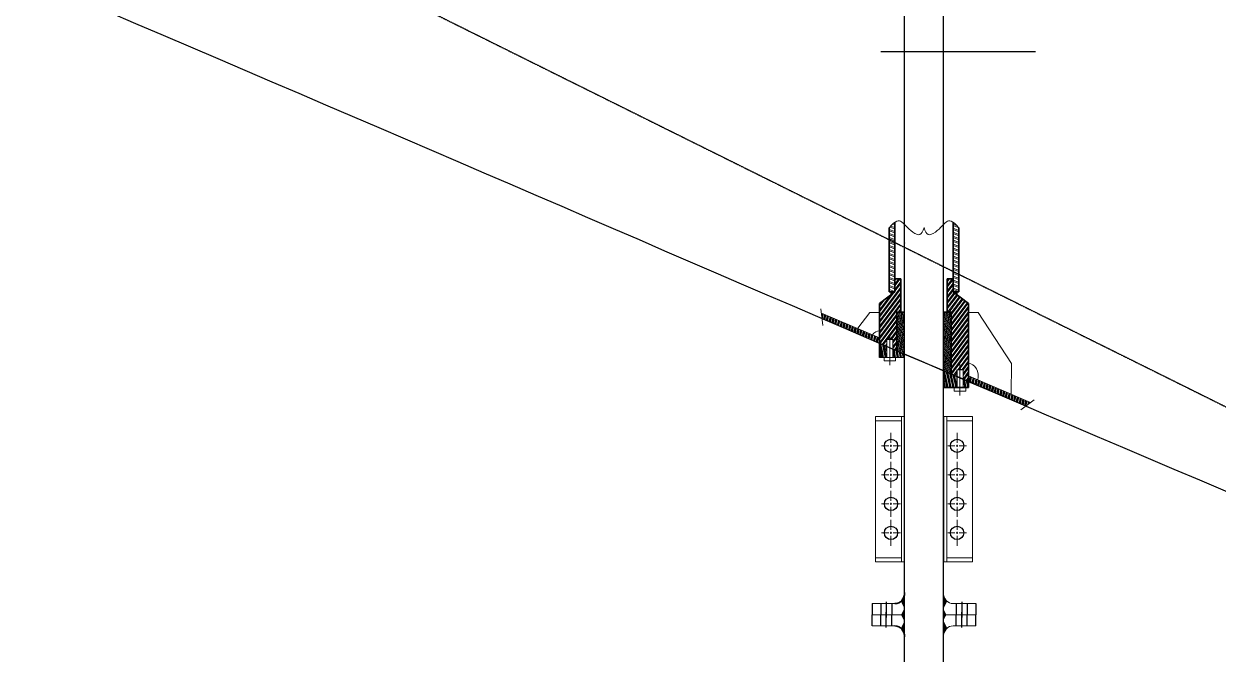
# Model space of a CAD drawing. Header units: inches. Extents: x 16065 to 240872, y 14603 to 37076.
# Drawn here: x 19701 to 22070, y 19871 to 21121 of the extents above; entities that cross this region are included whole.
import ezdxf

# ---------------------------------------------------------------- set-up
doc = ezdxf.new("R2010")
doc.units = ezdxf.units.IN
doc.header["$MEASUREMENT"] = 0
for name, pattern in [('ACAD_ISO02W100', [15, 12, -3]), ('CENTER2', [1.125, 0.75, -0.125, 0.125, -0.125]), ('HIDDEN2', [0.1875, 0.125, -0.0625])]:
    doc.linetypes.add(name, pattern=pattern)
for name, color, linetype in [('1', 3, 'Continuous'), ('PDF3_Geometry', 7, 'Continuous'), ('PDF3_Solid Fills', 7, 'Continuous'), ('PDF4_Geometry', 7, 'Continuous'), ('PDF4_Solid Fills', 7, 'Continuous'), ('wl 2', 3, 'Continuous')]:
    doc.layers.add(name, color=color, linetype=linetype)

msp = doc.modelspace()

# ---------------------------------------------------------------- linework, layer by layer
msp.add_line((21400.82117, 21065.84036), (21707.69768, 21065.84036))
at = {"linetype": 'ByBlock'}
for p, q in [((21398.38708, 20459.39737), (21398.38708, 20504.64425)), ((21398.23434, 20487.31808), (21448.33753, 20465.91374)), ((21412.82458, 20495.03737), (21416.80734, 20496.13737)), ((21416.80734, 20496.13737), (21421.122, 20496.13737)), ((21421.122, 20496.13737), (21425.10476, 20495.03737)), ((21525.33756, 20433.01893), (21689.03553, 20362.8858)), ((21551.8893, 20434.90217), (21551.8893, 20399.26217)), ((21401.03251, 19970.82876), (21401.03251, 19948.82878)), ((21412.03251, 19974.26688), (21412.03251, 19943.61632)), ((21412.03251, 19923.39068), (21412.03251, 19954.04124)), ((21423.03251, 19970.82876), (21423.03251, 19948.82878)), ((21550.74221, 19970.82876), (21550.74221, 19948.82878)), ((21561.74221, 19974.26688), (21561.74221, 19943.61632)), ((21561.74221, 19923.39068), (21561.74221, 19954.04124)), ((21572.74221, 19970.82876), (21572.74221, 19948.82878)), ((21401.03251, 19926.8288), (21401.03251, 19948.82878)), ((21423.03251, 19926.8288), (21423.03251, 19948.82878)), ((21550.74221, 19926.8288), (21550.74221, 19948.82878)), ((21572.74221, 19926.8288), (21572.74221, 19948.82878))]:
    msp.add_line(p, q, dxfattribs=at)
msp.add_open_spline([(19700.7453, 21216.29254), (20897.07389, 20708.05365), (22824.48941, 19850.93499), (26868.44058, 18287.01634), (30516.36333, 17530.31409), (35462.14712, 17530.31409), (39099.37122, 17545.28939), (41523.6453, 17530.19254)], degree=3, knots=[0, 0, 0, 0, 3.550687011, 7.088547091, 10.454405696, 13.7632034237, 20.3763634097, 20.3763634097, 20.3763634097, 20.3763634097])
at = {"layer": '1', "linetype": 'ByBlock'}
for p, q in [((21448.33755, 17726.96678), (21448.33755, 21758.21652)), ((21525.33755, 17727.07806), (21525.33755, 21758.98627)), ((21448.33755, 17726.96634), (21448.33755, 21065.84036)), ((21525.33755, 17727.07762), (21525.33755, 21065.84036)), ((21384.05623, 19970.82876), (21384.05623, 19948.82878)), ((21384.05623, 19926.8288), (21384.05623, 19948.82878))]:
    msp.add_line(p, q, dxfattribs=at)
at = {"layer": '1', "linetype": 'ByBlock', "lineweight": 18}
for p, q in [((21448.33753, 20687.99893), (21448.33753, 20332.18936)), ((21525.33756, 20332.18936), (21525.33756, 20687.99893)), ((21448.33753, 20370.716), (21448.33753, 20349.25373)), ((21448.33755, 20360.81805), (21448.33755, 20030.39864)), ((21525.33755, 20360.81805), (21525.33755, 20030.39864)), ((21525.33756, 20349.25373), (21525.33756, 20370.716)), ((21447.64116, 20341.91723), (21390.73677, 20341.91723)), ((21390.73677, 20341.91723), (21390.73677, 20053.57629)), ((21441.87114, 20333.50154), (21390.73677, 20333.50154)), ((21441.87114, 20341.91723), (21441.87114, 20053.57629)), ((21447.64116, 20053.57629), (21447.64116, 20341.91723)), ((21526.03393, 20053.57629), (21526.03393, 20341.91723)), ((21526.03393, 20341.91723), (21582.93832, 20341.91723)), ((21531.80395, 20341.91723), (21531.80395, 20053.57629)), ((21531.80395, 20333.50154), (21582.93832, 20333.50154)), ((21582.93832, 20341.91723), (21582.93832, 20053.57629)), ((21421.27811, 20309.77204), (21421.27811, 20290.04345)), ((21552.39698, 20309.77204), (21552.39698, 20290.04345)), ((21421.27811, 20285.90459), (21421.27811, 20281.90369)), ((21552.39698, 20285.90459), (21552.39698, 20281.90369)), ((21402.57527, 20283.83516), (21416.90085, 20283.83516)), ((21419.78587, 20283.83516), (21422.77036, 20283.83516)), ((21421.27811, 20277.76482), (21421.27811, 20258.03623)), ((21425.65537, 20283.83516), (21439.88147, 20283.83516)), ((21548.01972, 20283.83516), (21533.79362, 20283.83516)), ((21553.88922, 20283.83516), (21550.90473, 20283.83516)), ((21552.39698, 20277.76482), (21552.39698, 20258.03623)), ((21571.09982, 20283.83516), (21556.77424, 20283.83516)), ((21421.27811, 20252.10386), (21421.27811, 20232.37527)), ((21552.39698, 20252.10386), (21552.39698, 20232.37527)), ((21402.57527, 20226.30493), (21416.90085, 20226.30493)), ((21419.78587, 20226.30493), (21422.77036, 20226.30493)), ((21421.27811, 20228.37436), (21421.27811, 20224.2355)), ((21421.27811, 20220.23459), (21421.27811, 20200.506)), ((21425.65537, 20226.30493), (21439.88147, 20226.30493)), ((21548.01972, 20226.30493), (21533.79362, 20226.30493)), ((21553.88922, 20226.30493), (21550.90473, 20226.30493)), ((21552.39698, 20228.37436), (21552.39698, 20224.2355)), ((21552.39698, 20220.23459), (21552.39698, 20200.506)), ((21571.09982, 20226.30493), (21556.77424, 20226.30493)), ((21421.27811, 20194.57363), (21421.27811, 20174.84504)), ((21552.39698, 20194.57363), (21552.39698, 20174.84504)), ((21402.57527, 20168.7747), (21416.90085, 20168.7747)), ((21419.78587, 20168.7747), (21422.77036, 20168.7747)), ((21421.27811, 20170.70617), (21421.27811, 20166.70527)), ((21425.65537, 20168.7747), (21439.88147, 20168.7747)), ((21548.01972, 20168.7747), (21533.79362, 20168.7747)), ((21553.88922, 20168.7747), (21550.90473, 20168.7747)), ((21552.39698, 20170.70617), (21552.39698, 20166.70527)), ((21571.09982, 20168.7747), (21556.77424, 20168.7747)), ((21421.27811, 20162.56641), (21421.27811, 20142.83782)), ((21448.33755, 20148.81936), (21448.33755, 20071.42047)), ((21552.39698, 20162.56641), (21552.39698, 20142.83782)), ((21421.27811, 20137.0434), (21421.27811, 20117.17685)), ((21448.33755, 20131.75499), (21448.33755, 20054.3561)), ((21525.33757, 20083.53742), (21525.33757, 20134.49073)), ((21552.39698, 20137.0434), (21552.39698, 20117.17685)), ((21402.57527, 20111.10652), (21416.90085, 20111.10652)), ((21419.78587, 20111.10652), (21422.77036, 20111.10652)), ((21421.27811, 20113.17595), (21421.27811, 20109.03708)), ((21421.27811, 20105.03618), (21421.27811, 20085.30759)), ((21425.65537, 20111.10652), (21439.88147, 20111.10652)), ((21525.33757, 20104.8194), (21525.33757, 20071.42047)), ((21548.01972, 20111.10652), (21533.79362, 20111.10652)), ((21553.88922, 20111.10652), (21550.90473, 20111.10652)), ((21552.39698, 20113.17595), (21552.39698, 20109.03708)), ((21552.39698, 20105.03618), (21552.39698, 20085.30759)), ((21571.09982, 20111.10652), (21556.77424, 20111.10652)), ((21525.33757, 20087.75503), (21525.33757, 20054.3561)), ((21390.73677, 20061.99198), (21441.87114, 20061.99198)), ((21390.73677, 20053.57629), (21447.64116, 20053.57629)), ((21582.93832, 20053.57629), (21526.03393, 20053.57629)), ((21582.93832, 20061.99198), (21531.80395, 20061.99198)), ((21524.93961, 20033.43381), (21525.43703, 20032.60604)), ((21429.11244, 19970.82876), (21384.05623, 19970.82876)), ((21544.66228, 19970.82876), (21589.7185, 19970.82876)), ((21384.05623, 19948.82878), (21448.33755, 19948.82878)), ((21384.05623, 19948.82878), (21448.33755, 19948.82878)), ((21448.33755, 19948.82878), (21430.84393, 19948.82878)), ((21448.33755, 19948.82878), (21430.84393, 19948.82878)), ((21525.33755, 19948.82878), (21542.93079, 19948.82878)), ((21589.7185, 19948.82878), (21525.33755, 19948.82878)), ((21525.33755, 19948.82878), (21542.93079, 19948.82878)), ((21589.7185, 19948.82878), (21525.33755, 19948.82878)), ((21429.11244, 19926.8288), (21384.05623, 19926.8288)), ((21544.66228, 19926.8288), (21589.7185, 19926.8288))]:
    msp.add_line(p, q, dxfattribs=at)
at = {"layer": '1', "linetype": 'HIDDEN2'}
for p, q in [((21448.33755, 20003.58208), (21448.33755, 20370.716)), ((21525.33755, 20003.58208), (21525.33755, 20370.716))]:
    msp.add_line(p, q, dxfattribs=at)
at = {"layer": '1', "linetype": 'ACAD_ISO02W100', "lineweight": 18}
msp.add_line((21525.33757, 20100.60179), (21525.33757, 20151.5551), dxfattribs=at)
at = {"layer": '1', "linetype": 'ByBlock', "lineweight": -2}
for p in [(21589.7185, 19970.82876), (21589.7185, 19926.8288)]:
    msp.add_line(p, (21589.7185, 19948.82878), dxfattribs=at)
at = {"layer": '1'}
for centre in [(21421.27811, 20283.83516), (21552.39698, 20283.83516), (21421.27811, 20226.30493), (21552.39698, 20226.30493), (21421.27811, 20168.70572), (21552.39698, 20168.70572), (21421.27811, 20111.10652), (21552.39698, 20111.10652)]:
    msp.add_circle(centre, 13.2, dxfattribs=at)
at = {"layer": '1', "linetype": 'ByBlock', "lineweight": 35}
msp.add_ellipse((21429.07651, 19992.86986), major_axis=(0, 22.04114), ratio=0.8738691782, start_param=3.1434583841, end_param=4.7105232498, dxfattribs=at)
at = {"layer": '1', "linetype": 'ByBlock', "lineweight": 18}
for centre, major_axis, ratio, start_param, end_param in [((21429.07651, 19992.86986), (0, 22.04113), 0.8738695377, 3.1434583841, 4.7105232498), ((21544.59873, 19992.86993), (0, 22.04129), 0.8738691782, 1.5726651789, 3.1448917486)]:
    msp.add_ellipse(centre, major_axis=major_axis, ratio=ratio, start_param=start_param, end_param=end_param, dxfattribs=at)
at = {"layer": '1', "linetype": 'ByBlock', "lineweight": 35, "extrusion": (0, 0, -1)}
msp.add_ellipse((21429.07651, 19904.7877), major_axis=(0, -22.04114), ratio=0.8738691782, start_param=3.1434583841, end_param=4.7105232498, dxfattribs=at)
at = {"layer": '1', "linetype": 'ByBlock', "lineweight": 18, "extrusion": (0, 0, -1)}
for centre, major_axis, ratio, start_param, end_param in [((21429.07651, 19904.7877), (0, -22.04113), 0.8738695377, 3.1434583841, 4.7105232498), ((21544.59873, 19904.78763), (0, -22.04129), 0.8738691782, 1.5726651789, 3.1448917486)]:
    msp.add_ellipse(centre, major_axis=major_axis, ratio=ratio, start_param=start_param, end_param=end_param, dxfattribs=at)
at = {"layer": '1', "linetype": 'ByBlock', "transparency": 33554559}
for points in [[(21447.44104, 20169.14355), (21446.34531, 20166.06583), (21448.33755, 20166.06583)], [(21446.34531, 20166.06583), (21448.33755, 20166.06583), (21448.33755, 20163.21609)], [(21446.34531, 20097.44414), (21448.33755, 20097.44414), (21448.33755, 20100.29388)], [(21447.44104, 20094.36642), (21446.34531, 20097.44414), (21448.33755, 20097.44414)], [(21447.44104, 20094.36642), (21448.33755, 20094.36642), (21448.33755, 20097.44414)], [(21525.33757, 20094.36642), (21525.33757, 20097.44414), (21527.3298, 20097.44414)], [(21525.33757, 20094.36642), (21526.23407, 20094.36642), (21527.3298, 20097.44414)], [(21448.13832, 20091.06073), (21447.44104, 20094.36642), (21448.33755, 20094.36642)], [(21448.13832, 20091.06073), (21448.33755, 20091.06073), (21448.33755, 20094.36642)], [(21448.33755, 20087.75503), (21448.13832, 20091.06073), (21448.33755, 20091.06073)], [(21525.33757, 20091.06073), (21525.33757, 20094.36642), (21526.23407, 20094.36642)], [(21525.33757, 20091.06073), (21525.6364, 20091.06073), (21526.23407, 20094.36642)], [(21525.33757, 20087.75503), (21525.33757, 20091.06073), (21525.6364, 20091.06073)], [(21525.33757, 20087.75503), (21525.6364, 20091.06073), (21525.6364, 20091.06073)]]:
    msp.add_solid(points, dxfattribs=at)
at = {"layer": '1', "linetype": 'ACAD_ISO02W100', "transparency": 33554559}
for points in [[(21447.44104, 20111.43079), (21448.33755, 20111.43079), (21448.33755, 20114.50851)], [(21448.13832, 20108.1251), (21447.44104, 20111.43079), (21448.33755, 20111.43079)], [(21448.13832, 20108.1251), (21448.33755, 20108.1251), (21448.33755, 20111.43079)], [(21448.33755, 20104.8194), (21448.13832, 20108.1251), (21448.33755, 20108.1251)], [(21525.33757, 20108.1251), (21525.33757, 20111.43079), (21526.23407, 20111.43079)], [(21525.33757, 20108.1251), (21525.6364, 20108.1251), (21526.23407, 20111.43079)], [(21525.33757, 20104.8194), (21525.33757, 20108.1251), (21525.6364, 20108.1251)], [(21525.33757, 20104.8194), (21525.6364, 20108.1251), (21525.6364, 20108.1251)]]:
    msp.add_solid(points, dxfattribs=at)
at = {"layer": 'PDF3_Geometry', "linetype": 'ByBlock', "lineweight": 18}
for p, q in [((21417.63708, 20716.37893), (21422.11769, 20721.43893)), ((21417.63708, 20713.07893), (21429.08752, 20708.89893)), ((21418.79872, 20717.91893), (21429.08752, 20714.17893)), ((21420.62415, 20719.89893), (21429.08752, 20716.81893)), ((21422.11769, 20721.43893), (21426.10045, 20725.39893)), ((21424.44097, 20723.85893), (21429.08752, 20722.09893)), ((21426.10045, 20725.39893), (21429.75131, 20727.81893)), ((21426.5983, 20725.61893), (21429.08752, 20724.73893)), ((21429.75131, 20727.81893), (21432.90433, 20729.57893)), ((21432.90433, 20729.57893), (21435.55951, 20730.23893)), ((21435.55951, 20730.23893), (21438.04873, 20730.23893)), ((21438.04873, 20730.23893), (21440.20606, 20729.57893)), ((21440.20606, 20729.57893), (21442.03149, 20728.47893)), ((21442.03149, 20728.47893), (21445.35046, 20725.83893)), ((21445.35046, 20725.83893), (21448.33753, 20722.75893)), ((21448.33753, 20722.75893), (21454.14572, 20716.81893)), ((21454.14572, 20716.81893), (21457.13279, 20713.95893)), ((21457.13279, 20713.95893), (21460.45176, 20710.87893)), ((21460.45176, 20710.87893), (21464.43452, 20707.79893)), ((21483.18668, 20707.57893), (21485.17806, 20711.53893)), ((21485.17806, 20711.53893), (21486.83755, 20717.03893)), ((21486.83755, 20717.03893), (21488.49703, 20711.53893)), ((21488.49703, 20711.53893), (21490.48841, 20707.57893)), ((21509.40652, 20707.79893), (21513.22333, 20710.87893)), ((21513.22333, 20710.87893), (21516.5423, 20713.95893)), ((21516.5423, 20713.95893), (21519.52937, 20716.81893)), ((21519.52937, 20716.81893), (21525.33756, 20722.75893)), ((21525.33756, 20722.75893), (21528.32463, 20725.83893)), ((21528.32463, 20725.83893), (21531.6436, 20728.47893)), ((21531.6436, 20728.47893), (21533.46903, 20729.57893)), ((21533.46903, 20729.57893), (21535.62636, 20730.23893)), ((21535.62636, 20730.23893), (21538.11558, 20730.23893)), ((21538.11558, 20730.23893), (21540.77076, 20729.57893)), ((21540.77076, 20729.57893), (21543.92378, 20727.81893)), ((21543.92378, 20727.81893), (21547.57464, 20725.39893)), ((21544.58757, 20723.41893), (21552.55309, 20720.55893)), ((21544.58757, 20720.77893), (21555.87206, 20716.59893)), ((21544.58757, 20715.49893), (21556.20395, 20711.31893)), ((21544.58757, 20712.85893), (21556.20395, 20708.67893)), ((21547.57464, 20725.39893), (21551.5574, 20721.43893)), ((21551.5574, 20721.43893), (21556.20395, 20716.37893)), ((21417.63708, 20710.43893), (21429.08752, 20706.25893)), ((21417.63708, 20705.15893), (21429.08752, 20700.97893)), ((21417.63708, 20702.51893), (21429.08752, 20698.33893)), ((21417.63708, 20697.23893), (21429.08752, 20693.05893)), ((21417.63708, 20694.37893), (21429.08752, 20690.41893)), ((21417.63708, 20689.09893), (21429.08752, 20685.13893)), ((21448.00563, 20686.67893), (21448.17158, 20687.55893)), ((21448.17158, 20687.55893), (21448.66943, 20688.21893)), ((21464.43452, 20707.79893), (21468.91512, 20704.93893)), ((21468.91512, 20704.93893), (21473.72763, 20702.95893)), ((21473.72763, 20702.95893), (21476.21685, 20702.73893)), ((21476.21685, 20702.73893), (21478.70608, 20703.39893)), ((21478.70608, 20703.39893), (21481.02935, 20704.93893)), ((21481.02935, 20704.93893), (21483.18668, 20707.57893)), ((21490.48841, 20707.57893), (21492.64574, 20704.93893)), ((21492.64574, 20704.93893), (21494.96901, 20703.39893)), ((21494.96901, 20703.39893), (21497.45824, 20702.73893)), ((21497.45824, 20702.73893), (21499.94746, 20702.95893)), ((21499.94746, 20702.95893), (21504.75997, 20704.93893)), ((21504.75997, 20704.93893), (21509.40652, 20707.79893)), ((21544.58757, 20707.57893), (21556.20395, 20703.39893)), ((21544.58757, 20704.93893), (21556.20395, 20700.75893)), ((21544.58757, 20699.65893), (21556.20395, 20695.47893)), ((21544.58757, 20697.01893), (21556.20395, 20692.83893)), ((21544.58757, 20691.73893), (21556.20395, 20687.55893)), ((21544.58757, 20689.09893), (21556.20395, 20684.91893)), ((21417.63708, 20686.45893), (21429.08752, 20682.49893)), ((21417.63708, 20681.17893), (21429.08752, 20677.21893)), ((21417.63708, 20678.53893), (21429.08752, 20674.57893)), ((21417.63708, 20673.25893), (21429.08752, 20669.29893)), ((21417.63708, 20670.61893), (21429.08752, 20666.65893)), ((21417.63708, 20665.33893), (21429.08752, 20661.37893)), ((21429.08752, 20646.19893), (21429.08752, 20664.23893)), ((21448.83537, 20684.91893), (21448.00563, 20686.67893)), ((21544.58757, 20683.59893), (21556.20395, 20679.63893)), ((21544.58757, 20680.95893), (21556.20395, 20676.99893)), ((21544.58757, 20675.67893), (21556.20395, 20671.71893)), ((21544.58757, 20673.03893), (21556.20395, 20669.07893)), ((21544.58757, 20667.75893), (21556.20395, 20663.79893)), ((21544.58757, 20665.11893), (21556.20395, 20661.15893)), ((21544.58757, 20648.83893), (21544.58757, 20664.23893)), ((21417.63708, 20662.69893), (21429.08752, 20658.73893)), ((21417.63708, 20657.41893), (21429.08752, 20653.45893)), ((21417.63708, 20654.77893), (21429.08752, 20650.81893)), ((21417.63708, 20649.49893), (21429.08752, 20645.53893)), ((21417.63708, 20646.85893), (21429.08752, 20642.89893)), ((21417.63708, 20641.57893), (21429.08752, 20637.61893)), ((21544.58757, 20659.83893), (21556.20395, 20655.87893)), ((21544.58757, 20657.19893), (21556.20395, 20653.23893)), ((21544.58757, 20651.91893), (21556.20395, 20647.95893)), ((21544.58757, 20649.27893), (21556.20395, 20645.31893)), ((21544.58757, 20643.99893), (21556.20395, 20640.03893)), ((21544.58757, 20641.35893), (21556.20395, 20637.39893)), ((21417.63708, 20638.93893), (21429.08752, 20634.97893)), ((21417.63708, 20633.65893), (21429.08752, 20629.69893)), ((21417.63708, 20631.01893), (21429.08752, 20627.05893)), ((21417.63708, 20625.73893), (21429.08752, 20621.77893)), ((21417.63708, 20623.09893), (21429.08752, 20619.13893)), ((21417.63708, 20617.81893), (21429.08752, 20613.85893)), ((21544.58757, 20636.07893), (21556.20395, 20632.11893)), ((21544.58757, 20633.43893), (21556.20395, 20629.47893)), ((21544.58757, 20628.15893), (21556.20395, 20624.19893)), ((21544.58757, 20625.51893), (21556.20395, 20621.55893)), ((21544.58757, 20620.23893), (21556.20395, 20616.27893)), ((21544.58757, 20617.59893), (21556.20395, 20613.63893)), ((21398.38708, 20542.57893), (21440.7039, 20598.67893)), ((21398.38708, 20539.05893), (21440.7039, 20595.15893)), ((21417.63708, 20615.17893), (21429.08752, 20611.21893)), ((21417.63708, 20609.89893), (21429.08752, 20605.93893)), ((21417.63708, 20607.25893), (21429.08752, 20603.29893)), ((21417.63708, 20601.97893), (21429.08752, 20598.01893)), ((21417.63708, 20599.33893), (21429.08752, 20595.37893)), ((21417.63708, 20594.05893), (21429.08752, 20590.09893)), ((21429.08752, 20605.05893), (21436.72114, 20615.17893)), ((21429.08752, 20612.31893), (21431.4108, 20615.17893)), ((21429.08752, 20601.53893), (21439.54227, 20615.17893)), ((21429.08752, 20594.27893), (21440.7039, 20609.67893)), ((21429.08752, 20590.75893), (21440.7039, 20605.93893)), ((21532.97119, 20612.97893), (21534.79662, 20615.17893)), ((21532.97119, 20602.19893), (21542.92809, 20615.17893)), ((21532.97119, 20609.45893), (21537.45179, 20615.17893)), ((21532.97119, 20598.45893), (21544.58757, 20613.85893)), ((21532.97119, 20591.41893), (21544.58757, 20606.59893)), ((21532.97119, 20587.67893), (21544.58757, 20603.07893)), ((21532.97119, 20580.41893), (21544.58757, 20595.81893)), ((21532.97119, 20576.89893), (21544.58757, 20592.29893)), ((21544.58757, 20612.31893), (21556.20395, 20608.35893)), ((21544.58757, 20609.67893), (21556.20395, 20605.71893)), ((21544.58757, 20604.39893), (21556.20395, 20600.43893)), ((21544.58757, 20601.75893), (21556.20395, 20597.79893)), ((21544.58757, 20596.47893), (21556.20395, 20592.51893)), ((21544.58757, 20593.83893), (21556.20395, 20589.87893)), ((21398.38708, 20549.83893), (21427.42804, 20588.55893)), ((21398.38708, 20531.79893), (21440.7039, 20587.89893)), ((21398.38708, 20528.27893), (21440.7039, 20584.37893)), ((21398.38708, 20553.35893), (21420.95605, 20583.49893)), ((21398.38708, 20521.01893), (21440.7039, 20577.11893)), ((21398.38708, 20560.61893), (21408.17803, 20573.59893)), ((21398.38708, 20517.27893), (21440.7039, 20573.59893)), ((21398.38708, 20564.35893), (21401.70604, 20568.75893)), ((21417.63708, 20591.41893), (21422.44959, 20589.65893)), ((21532.97119, 20569.63893), (21546.91085, 20588.11893)), ((21532.97119, 20566.11893), (21548.57033, 20586.79893)), ((21532.97119, 20558.85893), (21552.05525, 20583.93893)), ((21532.97119, 20555.33893), (21553.71473, 20582.61893)), ((21533.63498, 20548.95893), (21557.19964, 20579.97893)), ((21536.4561, 20548.95893), (21558.85913, 20578.65893)), ((21540.77076, 20547.41893), (21562.34404, 20576.01893)), ((21540.77076, 20543.89893), (21564.16948, 20574.69893)), ((21540.77076, 20536.63893), (21567.48844, 20572.05893)), ((21540.77076, 20532.89893), (21569.31387, 20570.73893)), ((21282.24682, 20555.9498), (21286.01394, 20522.79805)), ((21398.38708, 20498.24842), (21283.20749, 20547.17579)), ((21283.4358, 20545.16659), (21283.81845, 20546.91626)), ((21283.77827, 20542.15279), (21284.73488, 20546.52696)), ((21284.27347, 20539.07411), (21285.65131, 20546.13767)), ((21284.52992, 20535.85783), (21286.56775, 20545.74838)), ((21355.61162, 20517.46535), (21379.13707, 20548.51893)), ((21379.13707, 20548.51893), (21398.38708, 20548.51893)), ((21398.38708, 20510.23893), (21440.7039, 20566.33893)), ((21398.38708, 20506.49893), (21440.7039, 20562.59893)), ((21398.38708, 20499.23893), (21432.90433, 20545.21893)), ((21432.84956, 20477.29551), (21447.50779, 20548.95893)), ((21432.90433, 20501.87893), (21442.52934, 20548.95893)), ((21432.90433, 20538.83893), (21435.06166, 20548.95893)), ((21432.90433, 20526.51893), (21437.55089, 20548.95893)), ((21432.90433, 20514.19893), (21440.04011, 20548.95893)), ((21432.90433, 20489.55893), (21445.01856, 20548.95893)), ((21434.06597, 20544.55893), (21432.90433, 20544.99893)), ((21439.37632, 20546.09893), (21433.56813, 20548.07893)), ((21435.72545, 20548.95893), (21440.7039, 20555.55893)), ((21438.38063, 20548.95893), (21440.7039, 20551.81893)), ((21444.68666, 20547.41893), (21440.7039, 20548.95893)), ((21448.33753, 20542.79893), (21442.86123, 20544.77893)), ((21448.33753, 20546.31893), (21448.17158, 20546.31893)), ((21525.33756, 20539.93893), (21527.16299, 20548.95893)), ((21525.33756, 20527.61893), (21529.65222, 20548.95893)), ((21525.33756, 20515.29893), (21532.14144, 20548.95893)), ((21525.33756, 20502.97893), (21534.63067, 20548.95893)), ((21525.33756, 20490.65893), (21537.11989, 20548.95893)), ((21525.33756, 20478.33893), (21539.60912, 20548.95893)), ((21529.32032, 20547.19893), (21525.33756, 20548.51893)), ((21525.33756, 20545.87893), (21525.33756, 20431.8167)), ((21538.61343, 20543.89893), (21532.80524, 20545.87893)), ((21534.46472, 20548.51893), (21533.63498, 20548.95893)), ((21540.77076, 20546.31893), (21537.94964, 20547.41893)), ((21540.77076, 20525.85893), (21572.79879, 20568.09893)), ((21540.77076, 20522.11893), (21574.45827, 20566.77893)), ((21540.77076, 20514.85893), (21575.28801, 20560.83893)), ((21540.77076, 20511.33893), (21575.28801, 20557.31893)), ((21540.77076, 20504.07893), (21575.28801, 20550.05893)), ((21540.77076, 20500.55893), (21575.28801, 20546.53893)), ((21575.28801, 20548.51893), (21594.53802, 20548.51893)), ((21594.53802, 20548.51893), (21660.08762, 20446.87893)), ((21284.59665, 20535.59046), (21398.38708, 20487.2532)), ((21287.19321, 20534.48746), (21289.31704, 20544.5805)), ((21288.10964, 20534.09817), (21290.23348, 20544.1912)), ((21289.02607, 20533.70888), (21291.14991, 20543.80191)), ((21289.94251, 20533.31958), (21292.06634, 20543.41262)), ((21292.69181, 20532.1517), (21294.81564, 20542.24474)), ((21293.60824, 20531.76241), (21295.73207, 20541.85544)), ((21294.52467, 20531.37312), (21296.64851, 20541.46615)), ((21295.4411, 20530.98382), (21297.56494, 20541.07686)), ((21298.1904, 20529.81594), (21300.31424, 20539.90898)), ((21299.10684, 20529.42665), (21301.23067, 20539.51968)), ((21300.02327, 20529.03736), (21302.14711, 20539.13039)), ((21300.9397, 20528.64806), (21303.06354, 20538.7411)), ((21303.689, 20527.48018), (21305.81284, 20537.57321)), ((21304.60543, 20527.09089), (21306.72927, 20537.18392)), ((21305.52187, 20526.7016), (21307.6457, 20536.79463)), ((21306.4383, 20526.3123), (21308.56214, 20536.40533)), ((21309.1876, 20525.14442), (21311.31144, 20535.23745)), ((21310.10403, 20524.75513), (21312.22787, 20534.84816)), ((21311.02047, 20524.36583), (21313.1443, 20534.45887)), ((21311.9369, 20523.97654), (21314.06073, 20534.06957)), ((21314.6862, 20522.80866), (21316.81003, 20532.90169)), ((21315.60263, 20522.41937), (21317.72647, 20532.5124)), ((21316.51906, 20522.03007), (21318.6429, 20532.12311)), ((21317.4355, 20521.64078), (21319.55933, 20531.73381)), ((21320.1848, 20520.4729), (21322.30863, 20530.56593)), ((21321.10123, 20520.08361), (21323.22506, 20530.17664)), ((21322.01766, 20519.69431), (21324.1415, 20529.78735)), ((21322.93409, 20519.30502), (21325.05793, 20529.39805)), ((21325.68339, 20518.13714), (21327.80723, 20528.23017)), ((21326.59983, 20517.74785), (21328.72366, 20527.84088)), ((21327.51626, 20517.35855), (21329.6401, 20527.45159)), ((21328.43269, 20516.96926), (21330.55653, 20527.06229)), ((21331.18199, 20515.80138), (21333.30583, 20525.89441)), ((21332.09842, 20515.41209), (21334.22226, 20525.50512)), ((21333.01486, 20515.02279), (21335.13869, 20525.11583)), ((21333.93129, 20514.6335), (21336.05513, 20524.72653)), ((21336.68059, 20513.46562), (21338.80442, 20523.55865)), ((21337.59702, 20513.07633), (21339.72086, 20523.16936)), ((21338.51345, 20512.68703), (21340.63729, 20522.78007)), ((21339.42989, 20512.29774), (21341.55372, 20522.39077)), ((21342.33193, 20511.06498), (21344.30302, 20521.22289)), ((21398.38708, 20495.71893), (21432.90433, 20541.69893)), ((21398.38708, 20488.45893), (21432.90433, 20534.43893)), ((21399.70232, 20486.69095), (21432.90433, 20530.91893)), ((21403.82898, 20484.92802), (21432.90433, 20523.65893)), ((21432.90433, 20541.69893), (21438.21468, 20539.93893)), ((21436.88709, 20533.77893), (21432.90433, 20535.09893)), ((21435.72545, 20527.61893), (21432.90433, 20528.49893)), ((21434.39787, 20521.45893), (21432.90433, 20521.89893)), ((21439.70821, 20522.77893), (21433.90002, 20524.97893)), ((21434.42332, 20472.41095), (21448.33753, 20541.03893)), ((21440.86985, 20528.93893), (21435.06166, 20531.13893)), ((21442.19744, 20535.09893), (21436.38925, 20537.29893)), ((21436.6189, 20470.92), (21448.33753, 20528.71893)), ((21443.35908, 20541.25893), (21437.55089, 20543.45893)), ((21445.01856, 20524.31893), (21439.21037, 20526.29893)), ((21446.1802, 20530.47893), (21440.37201, 20532.45893)), ((21447.50779, 20536.63893), (21441.69959, 20538.61893)), ((21448.33753, 20519.69893), (21443.19313, 20521.67893)), ((21448.33753, 20526.29893), (21444.35477, 20527.83893)), ((21448.33753, 20532.89893), (21445.68236, 20533.99893)), ((21448.33753, 20539.49893), (21446.84399, 20540.15893)), ((21525.33756, 20466.01893), (21540.77076, 20542.13893)), ((21527.99274, 20541.03893), (21525.33756, 20541.91893)), ((21526.8311, 20534.87893), (21525.33756, 20535.31893)), ((21530.81386, 20530.03893), (21525.33756, 20532.01893)), ((21525.33756, 20453.69893), (21540.77076, 20529.81893)), ((21525.50351, 20528.71893), (21525.33756, 20528.71893)), ((21529.48627, 20523.87893), (21525.33756, 20525.41893)), ((21531.9755, 20536.19893), (21526.1673, 20538.39893)), ((21533.30308, 20542.35893), (21527.49489, 20544.55893)), ((21533.63498, 20519.25893), (21527.82679, 20521.23893)), ((21534.79662, 20525.41893), (21528.98843, 20527.39893)), ((21536.1242, 20531.57893), (21530.31601, 20533.55893)), ((21537.28584, 20537.73893), (21531.47765, 20539.71893)), ((21538.77938, 20520.57893), (21532.97119, 20522.77893)), ((21540.10696, 20526.73893), (21534.29877, 20528.93893)), ((21540.77076, 20533.11893), (21535.46041, 20535.09893)), ((21540.77076, 20539.71893), (21536.788, 20541.25893)), ((21540.77076, 20523.21893), (21538.28153, 20524.09893)), ((21540.77076, 20529.81893), (21539.60912, 20530.25893)), ((21540.77076, 20493.29893), (21575.28801, 20539.27893)), ((21540.77076, 20489.77893), (21575.28801, 20535.53893)), ((21540.77076, 20482.51893), (21575.28801, 20528.49893)), ((21540.77076, 20478.77893), (21575.28801, 20524.75893)), ((21343.24836, 20510.67568), (21345.21946, 20520.8336)), ((21344.16479, 20510.28639), (21346.13589, 20520.44431)), ((21345.08122, 20509.8971), (21347.05232, 20520.05501)), ((21347.83052, 20508.72922), (21349.80162, 20518.88713)), ((21348.74696, 20508.33992), (21350.71805, 20518.49784)), ((21349.66339, 20507.95063), (21351.63449, 20518.10855)), ((21350.57982, 20507.56134), (21352.55092, 20517.71925)), ((21353.32912, 20506.39346), (21355.30022, 20516.55137)), ((21354.24555, 20506.00416), (21356.21665, 20516.16208)), ((21355.16199, 20505.61487), (21357.13308, 20515.77279)), ((21355.61162, 20516.41909), (21355.61162, 20517.46535)), ((21356.07842, 20505.22558), (21358.04952, 20515.38349)), ((21358.82772, 20504.0577), (21360.79882, 20514.21561)), ((21359.74415, 20503.6684), (21361.71525, 20513.82632)), ((21360.66059, 20503.27911), (21362.63168, 20513.43703)), ((21361.57702, 20502.88982), (21363.54812, 20513.04773)), ((21364.32632, 20501.72194), (21366.29741, 20511.87985)), ((21365.24275, 20501.33264), (21367.21385, 20511.49056)), ((21366.15918, 20500.94335), (21368.13028, 20511.10126)), ((21367.07562, 20500.55406), (21369.04671, 20510.71197)), ((21369.82491, 20499.38618), (21371.79601, 20509.54409)), ((21370.74135, 20498.99688), (21372.71245, 20509.1548)), ((21371.65778, 20498.60759), (21373.62888, 20508.7655)), ((21372.57421, 20498.2183), (21374.54531, 20508.37621)), ((21375.32351, 20497.05042), (21377.29461, 20507.20833)), ((21376.23995, 20496.66112), (21378.21104, 20506.81904)), ((21377.15638, 20496.27183), (21379.12748, 20506.42974)), ((21378.07281, 20495.88254), (21380.04391, 20506.04045)), ((21380.82211, 20494.71466), (21382.79321, 20504.87257)), ((21381.73854, 20494.32536), (21383.70964, 20504.48328)), ((21382.65498, 20493.93607), (21384.62607, 20504.09398)), ((21383.57141, 20493.54678), (21385.54251, 20503.70469)), ((21386.32071, 20492.3789), (21388.29181, 20502.53681)), ((21387.23714, 20491.9896), (21389.20824, 20502.14752)), ((21388.15357, 20491.60031), (21390.12467, 20501.75822)), ((21389.07001, 20491.21101), (21391.0411, 20501.36893)), ((21391.81931, 20490.04313), (21393.7904, 20500.20105)), ((21392.73574, 20489.65384), (21394.70684, 20499.81176)), ((21393.65217, 20489.26455), (21395.62327, 20499.42246)), ((21394.56861, 20488.87525), (21396.5397, 20499.03317)), ((21398.22113, 20497.3732), (21398.38708, 20497.3732)), ((21414.5017, 20495.50057), (21432.90433, 20519.91893)), ((21418.96467, 20506.03737), (21418.96467, 20443.55737)), ((21420.33642, 20496.13737), (21432.90433, 20512.87893)), ((21422.79679, 20495.67481), (21432.90433, 20509.13893)), ((21425.10476, 20491.53893), (21432.90433, 20501.87893)), ((21425.10476, 20487.96922), (21432.90433, 20498.35893)), ((21438.38063, 20516.61893), (21432.90433, 20518.59893)), ((21433.23623, 20515.29893), (21432.90433, 20515.29893)), ((21437.21899, 20510.45893), (21432.90433, 20511.99893)), ((21435.8914, 20504.29893), (21432.90433, 20505.39893)), ((21434.72976, 20498.13893), (21432.90433, 20498.79893)), ((21440.04011, 20499.67893), (21434.23192, 20501.65893)), ((21441.20175, 20505.83893), (21435.39356, 20507.81893)), ((21442.52934, 20511.99893), (21436.72114, 20513.97893)), ((21443.69097, 20518.15893), (21437.88278, 20520.13893)), ((21438.85621, 20469.96421), (21448.33753, 20516.39893)), ((21445.18451, 20500.99893), (21439.37632, 20503.19893)), ((21446.5121, 20507.15893), (21440.7039, 20509.35893)), ((21441.13333, 20468.99141), (21448.33753, 20504.07893)), ((21447.67374, 20513.31893), (21441.86554, 20515.51893)), ((21448.33753, 20496.59893), (21443.52503, 20498.35893)), ((21448.33753, 20503.19893), (21444.68666, 20504.51893)), ((21448.33753, 20509.79893), (21446.01425, 20510.67893)), ((21448.33753, 20516.39893), (21447.17589, 20516.83893)), ((21528.32463, 20517.71893), (21525.33756, 20518.81893)), ((21525.33756, 20441.37893), (21540.77076, 20517.49893)), ((21526.99705, 20511.55893), (21525.33756, 20512.21893)), ((21531.14575, 20506.93893), (21525.33756, 20508.91893)), ((21525.83541, 20505.39893), (21525.33756, 20505.61893)), ((21529.81817, 20500.77893), (21525.33756, 20502.31893)), ((21526.02225, 20432.43595), (21540.77076, 20505.17893)), ((21532.30739, 20513.09893), (21526.4992, 20515.07893)), ((21533.80093, 20495.93893), (21527.99274, 20498.13893)), ((21535.12851, 20502.09893), (21529.32032, 20504.29893)), ((21536.29015, 20508.25893), (21530.48196, 20510.45893)), ((21537.61774, 20514.41893), (21531.80955, 20516.61893)), ((21539.11127, 20497.47893), (21533.30308, 20499.45893)), ((21540.43886, 20503.63893), (21534.63067, 20505.61893)), ((21540.77076, 20510.01893), (21535.79231, 20511.77893)), ((21540.77076, 20516.61893), (21537.11989, 20517.93893)), ((21540.77076, 20500.11893), (21538.61343, 20500.99893)), ((21540.77076, 20506.71893), (21539.77507, 20507.15893)), ((21540.77076, 20471.73893), (21575.28801, 20517.49893)), ((21540.77076, 20467.99893), (21575.28801, 20513.97893)), ((21540.77076, 20460.73893), (21575.28801, 20506.71893)), ((21540.77076, 20457.21893), (21575.28801, 20503.19893)), ((21397.3179, 20487.70737), (21398.38708, 20493.21728)), ((21401.10035, 20471.93118), (21398.19625, 20487.33118)), ((21398.23434, 20487.31808), (21398.47964, 20488.58224)), ((21401.98272, 20459.39737), (21398.38708, 20477.5661)), ((21402.09604, 20471.93118), (21399.13742, 20486.93228)), ((21400.12073, 20487.24831), (21400.10466, 20487.33118)), ((21403.09173, 20471.93118), (21400.27641, 20486.4457)), ((21403.53147, 20459.39737), (21400.62738, 20474.79737)), ((21404.08742, 20471.93118), (21401.36206, 20485.9819)), ((21404.52716, 20459.39737), (21401.48987, 20474.79737)), ((21405.52286, 20459.39737), (21402.53578, 20474.79737)), ((21406.51855, 20459.39737), (21403.53147, 20474.79737)), ((21407.07449, 20471.93118), (21404.61901, 20484.59052)), ((21408.07018, 20471.93118), (21405.70466, 20484.12672)), ((21405.87506, 20484.05393), (21412.82458, 20493.27522)), ((21409.50562, 20459.39737), (21406.51855, 20474.79737)), ((21409.06587, 20471.93118), (21406.79031, 20483.66292)), ((21410.50131, 20459.39737), (21407.51424, 20474.79737)), ((21410.06156, 20471.93118), (21407.87596, 20483.19913)), ((21411.497, 20459.39737), (21408.50993, 20474.79737)), ((21412.49269, 20459.39737), (21409.50562, 20474.79737)), ((21409.95644, 20482.31034), (21412.82458, 20486.13095)), ((21411.81844, 20474.54318), (21410.34399, 20482.14477)), ((21412.82458, 20469.35596), (21411.2625, 20477.40936)), ((21412.81413, 20474.54318), (21411.42964, 20481.68098)), ((21412.10132, 20481.4275), (21412.82458, 20482.39095)), ((21412.82458, 20474.48929), (21412.25819, 20477.40936)), ((21412.82458, 20479.62263), (21412.51529, 20481.21718)), ((21416.80734, 20496.13737), (21412.82458, 20495.03737)), ((21412.82458, 20459.39737), (21412.82458, 20495.03737)), ((21412.82458, 20495.03737), (21425.10476, 20495.03737)), ((21421.122, 20496.13737), (21416.80734, 20496.13737)), ((21425.10476, 20495.03737), (21421.122, 20496.13737)), ((21425.10476, 20495.03737), (21425.10476, 20459.39737)), ((21425.10476, 20480.73788), (21432.90433, 20491.09893)), ((21425.10476, 20477.21737), (21432.90433, 20487.57893)), ((21428.42373, 20459.39737), (21425.24637, 20475.7784)), ((21429.41942, 20459.39737), (21426.31932, 20475.32003)), ((21430.41511, 20459.39737), (21427.41681, 20474.85118)), ((21428.13029, 20474.54638), (21432.89652, 20480.87789)), ((21430.13539, 20473.68979), (21432.89652, 20477.35789)), ((21438.71252, 20493.51893), (21432.90433, 20495.49893)), ((21433.40218, 20491.97893), (21432.90433, 20492.19893)), ((21437.55089, 20487.35893), (21432.90433, 20488.89893)), ((21435.5258, 20481.4301), (21432.90433, 20482.29893)), ((21437.55089, 20477.21727), (21432.90433, 20478.75727)), ((21441.53365, 20482.51893), (21435.72545, 20484.71893)), ((21441.53365, 20472.37727), (21435.72545, 20474.57727)), ((21442.69528, 20488.67893), (21436.88709, 20490.87893)), ((21444.02287, 20494.83893), (21438.21468, 20497.03893)), ((21445.66476, 20479.05374), (21439.85656, 20481.03374)), ((21446.84399, 20484.05893), (21441.0358, 20486.03893)), ((21446.84399, 20473.91727), (21441.0358, 20475.89727)), ((21448.00563, 20490.21893), (21442.19744, 20492.19893)), ((21443.34885, 20468.04493), (21448.33753, 20491.75893)), ((21445.60272, 20467.08206), (21448.33753, 20480.08213)), ((21448.33753, 20486.69893), (21446.1802, 20487.57893)), ((21448.33753, 20476.55727), (21446.1802, 20477.43727)), ((21448.33753, 20493.29893), (21447.50779, 20493.73893)), ((21528.65653, 20494.61893), (21525.33756, 20495.71893)), ((21527.32894, 20488.45893), (21525.33756, 20489.11893)), ((21526.1673, 20482.29893), (21525.33756, 20482.51893)), ((21530.15006, 20477.45893), (21525.33756, 20479.21893)), ((21531.3117, 20483.61893), (21525.50351, 20485.81893)), ((21532.63929, 20489.77893), (21526.8311, 20491.97893)), ((21528.32123, 20431.45507), (21540.77076, 20492.85893)), ((21534.13282, 20472.83893), (21528.32463, 20474.81893)), ((21535.46041, 20478.99893), (21529.65222, 20480.97893)), ((21530.58356, 20430.48985), (21540.77076, 20480.53893)), ((21536.62205, 20485.15893), (21530.81386, 20487.13893)), ((21537.94964, 20491.31893), (21532.14144, 20493.29893)), ((21539.44317, 20474.15893), (21533.63498, 20476.35893)), ((21540.60481, 20480.31893), (21534.79662, 20482.51893)), ((21540.77076, 20486.91893), (21536.1242, 20488.67893)), ((21540.77076, 20493.51893), (21537.28584, 20494.83893)), ((21540.77076, 20477.01893), (21538.94533, 20477.67893)), ((21540.77076, 20483.61893), (21540.10696, 20483.83893)), ((21540.77076, 20449.95893), (21575.28801, 20495.93893)), ((21540.77076, 20446.43893), (21575.28801, 20492.41893)), ((21540.77076, 20439.17893), (21575.28801, 20485.15893)), ((21540.77076, 20435.65893), (21575.28801, 20481.41893)), ((21540.77076, 20428.39893), (21575.28801, 20474.37893)), ((21400.98703, 20459.39737), (21398.38708, 20472.80158)), ((21399.99134, 20459.39737), (21398.38708, 20467.53148)), ((21398.99565, 20459.39737), (21398.38708, 20462.62455)), ((21398.38708, 20459.39737), (21448.33753, 20459.39737)), ((21407.51424, 20459.39737), (21407.51424, 20452.35737)), ((21407.51424, 20452.35737), (21430.41511, 20452.35737)), ((21427.42804, 20459.39737), (21425.10476, 20471.05737)), ((21430.41511, 20452.35737), (21430.41511, 20459.39737)), ((21433.40218, 20459.39737), (21430.67462, 20473.45943)), ((21434.39787, 20459.39737), (21431.76027, 20472.99563)), ((21435.39356, 20459.39737), (21432.84592, 20472.53183)), ((21436.38925, 20459.39737), (21433.93157, 20472.06804)), ((21439.37632, 20459.39737), (21437.18852, 20470.67665)), ((21440.37201, 20459.39737), (21438.27418, 20470.21286)), ((21441.3677, 20459.39737), (21439.35983, 20469.74906)), ((21442.36339, 20459.39737), (21440.44548, 20469.28527)), ((21445.35046, 20459.39737), (21443.70243, 20467.89388)), ((21446.34615, 20459.39737), (21444.78808, 20467.43008)), ((21447.34184, 20459.39737), (21445.87373, 20466.96629)), ((21448.33753, 20459.39737), (21446.95938, 20466.50249)), ((21528.82248, 20471.29893), (21525.33756, 20472.61893)), ((21527.66084, 20465.13893), (21525.33756, 20466.01893)), ((21526.33325, 20458.97893), (21525.33756, 20459.41893)), ((21530.48196, 20454.35893), (21525.33756, 20456.11893)), ((21531.6436, 20460.51893), (21525.83541, 20462.49893)), ((21532.97119, 20466.67893), (21527.16299, 20468.65893)), ((21534.46472, 20449.51893), (21528.65653, 20451.71893)), ((21535.62636, 20455.67893), (21529.81817, 20457.87893)), ((21536.95395, 20461.83893), (21531.14575, 20464.03893)), ((21538.11558, 20467.99893), (21532.30739, 20470.19893)), ((21532.87933, 20429.51035), (21540.77076, 20468.21893)), ((21539.77507, 20451.05893), (21533.96688, 20453.03893)), ((21535.12851, 20459.19893), (21540.77076, 20457.21893)), ((21535.17735, 20428.52989), (21540.77076, 20455.89893)), ((21540.77076, 20463.81893), (21536.4561, 20465.35893)), ((21540.77076, 20470.41893), (21537.61774, 20471.51893)), ((21540.77076, 20453.91893), (21539.11127, 20454.57893)), ((21540.77076, 20460.51893), (21540.43886, 20460.73893)), ((21541.61484, 20425.78332), (21575.28801, 20470.63893)), ((21554.28729, 20435.53798), (21575.28801, 20463.37893)), ((21557.43657, 20436.00217), (21575.28801, 20459.85893)), ((21562.3237, 20435.41196), (21575.28801, 20452.59893)), ((21529.15437, 20448.19893), (21525.33756, 20449.51893)), ((21527.99274, 20442.03893), (21525.33756, 20442.91893)), ((21526.66515, 20435.87893), (21525.33756, 20436.31893)), ((21530.64791, 20431.03893), (21525.33756, 20433.01893)), ((21530.31673, 20411.41655), (21525.33756, 20432.40498)), ((21529.32104, 20411.41655), (21525.33756, 20427.54183)), ((21531.9755, 20437.19893), (21526.1673, 20439.39893)), ((21531.33139, 20411.41655), (21526.35607, 20432.29352)), ((21533.13713, 20443.35893), (21527.32894, 20445.55893)), ((21532.30811, 20411.41655), (21527.44707, 20431.82804)), ((21535.95826, 20432.57893), (21530.15006, 20434.55893)), ((21535.29518, 20411.41655), (21530.72004, 20430.43161)), ((21537.28584, 20438.73893), (21531.47765, 20440.71893)), ((21536.30984, 20411.41655), (21531.81103, 20429.96614)), ((21538.44748, 20444.89893), (21532.63929, 20446.87893)), ((21537.30553, 20411.41655), (21532.90203, 20429.50066)), ((21538.37435, 20411.05936), (21533.99302, 20429.03519)), ((21539.94102, 20427.73893), (21534.13282, 20429.93893)), ((21540.77076, 20434.11893), (21535.46041, 20436.09893)), ((21540.77076, 20440.71893), (21536.62205, 20442.25893)), ((21541.26932, 20411.41655), (21537.266, 20427.63876)), ((21537.48021, 20427.54737), (21540.77076, 20443.57893)), ((21540.77076, 20447.31893), (21537.94964, 20448.41893)), ((21542.28398, 20411.41655), (21538.35699, 20427.17329)), ((21540.77076, 20430.81893), (21539.44317, 20431.25893)), ((21543.27967, 20411.41655), (21539.44798, 20426.70781)), ((21539.7968, 20426.55899), (21540.77076, 20431.25893)), ((21544.27536, 20411.41655), (21540.53897, 20426.24234)), ((21540.77076, 20437.41893), (21540.93671, 20437.41893)), ((21545.63533, 20424.06796), (21551.8893, 20432.35893)), ((21547.76958, 20423.15737), (21551.8893, 20428.61893)), ((21556.03801, 20436.00217), (21551.8893, 20434.90217)), ((21564.16948, 20434.90217), (21551.8893, 20434.90217)), ((21560.18671, 20436.00217), (21556.03801, 20436.00217)), ((21558.02939, 20445.90217), (21558.02939, 20383.42217)), ((21564.16948, 20434.90217), (21560.18671, 20436.00217)), ((21564.16948, 20434.14498), (21575.28801, 20449.07893)), ((21564.16948, 20427.07893), (21575.28801, 20441.81893)), ((21564.16948, 20423.33893), (21575.28801, 20438.29893)), ((21564.16948, 20399.26217), (21564.16948, 20434.90217)), ((21564.16948, 20416.29893), (21575.28801, 20431.03893)), ((21566.22462, 20415.28347), (21575.28801, 20427.29893)), ((21660.08762, 20446.87893), (21660.00387, 20386.27916)), ((21527.21543, 20410.70217), (21525.33756, 20419.87409)), ((21526.21974, 20410.70217), (21525.33756, 20415.62948)), ((21527.54733, 20399.26217), (21525.33756, 20410.05514)), ((21526.55164, 20399.26217), (21525.33756, 20405.19198)), ((21528.54302, 20399.26217), (21526.05452, 20411.41655)), ((21529.53871, 20399.26217), (21527.05021, 20411.41655)), ((21531.80955, 20399.26217), (21529.32104, 20411.41655)), ((21529.48627, 20410.70217), (21529.34001, 20411.41655)), ((21532.80524, 20399.26217), (21530.31673, 20411.41655)), ((21530.48196, 20410.70217), (21530.3357, 20411.41655)), ((21533.80093, 20399.26217), (21531.31242, 20411.41655)), ((21531.47765, 20410.70217), (21531.33139, 20411.41655)), ((21534.79662, 20399.26217), (21532.30811, 20411.41655)), ((21532.47334, 20410.70217), (21532.32708, 20411.41655)), ((21537.78369, 20399.26217), (21535.29518, 20411.41655)), ((21535.46041, 20410.70217), (21535.31415, 20411.41655)), ((21538.77938, 20399.26217), (21536.29087, 20411.41655)), ((21536.4561, 20410.70217), (21536.30984, 20411.41655)), ((21539.77507, 20399.26217), (21537.28656, 20411.41655)), ((21537.45179, 20410.70217), (21537.30553, 20411.41655)), ((21540.77076, 20399.26217), (21538.28225, 20411.41655)), ((21538.44748, 20410.70217), (21538.30122, 20411.41655)), ((21543.75783, 20399.26217), (21541.26932, 20411.41655)), ((21541.43455, 20410.70217), (21541.28829, 20411.41655)), ((21544.75352, 20399.26217), (21542.26501, 20411.41655)), ((21542.43024, 20410.70217), (21542.28398, 20411.41655)), ((21545.74921, 20399.26217), (21543.2607, 20411.41655)), ((21543.42593, 20410.70217), (21543.27967, 20411.41655)), ((21547.33556, 20411.05936), (21543.81195, 20424.84591)), ((21546.7449, 20399.26217), (21544.25639, 20411.41655)), ((21544.42162, 20410.70217), (21544.27536, 20411.41655)), ((21548.33125, 20411.05936), (21544.90294, 20424.38044)), ((21549.25381, 20411.41655), (21545.99393, 20423.91496)), ((21550.22515, 20411.41655), (21547.08498, 20423.44946)), ((21549.73197, 20399.26217), (21547.24346, 20411.41655)), ((21547.40869, 20410.70217), (21547.26243, 20411.41655)), ((21550.72766, 20399.26217), (21548.23915, 20411.41655)), ((21548.40438, 20410.70217), (21548.25812, 20411.41655)), ((21551.72335, 20399.26217), (21549.23484, 20411.41655)), ((21549.40007, 20410.70217), (21549.25381, 20411.41655)), ((21551.8893, 20403.22217), (21550.22515, 20411.41655)), ((21551.78701, 20421.44333), (21551.8893, 20421.57893)), ((21567.65439, 20399.26217), (21564.16948, 20416.38217)), ((21568.65008, 20399.26217), (21565.22087, 20415.93172)), ((21566.34902, 20415.44839), (21569.64577, 20399.26217)), ((21570.64146, 20399.26217), (21567.26668, 20415.05524)), ((21570.33571, 20413.52946), (21575.28801, 20420.25893)), ((21573.62853, 20399.26217), (21570.68449, 20413.59095)), ((21574.62422, 20399.26217), (21571.56638, 20413.21311)), ((21572.3763, 20412.65884), (21575.28801, 20416.51893)), ((21575.28801, 20400.36217), (21572.8623, 20412.65791)), ((21575.28801, 20405.20217), (21573.8915, 20412.21697)), ((21575.28801, 20422.43298), (21698.34918, 20369.9147)), ((21576.38986, 20410.94644), (21578.5867, 20421.02521)), ((21577.30568, 20410.5557), (21579.44542, 20420.64538)), ((21578.2215, 20410.16496), (21580.36124, 20420.25464)), ((21579.13732, 20409.77423), (21581.27706, 20419.8639)), ((21581.88477, 20408.60202), (21584.02451, 20418.69169)), ((21582.80059, 20408.21128), (21584.94033, 20418.30095)), ((21583.71641, 20407.82054), (21585.85615, 20417.91022)), ((21584.63223, 20407.42981), (21586.77197, 20417.51948)), ((21587.37968, 20406.2576), (21589.51942, 20416.34727)), ((21588.2955, 20405.86686), (21590.43524, 20415.95653)), ((21589.21132, 20405.47612), (21591.35106, 20415.5658)), ((21590.12714, 20405.08539), (21592.26688, 20415.17506)), ((21592.8746, 20403.91317), (21595.01433, 20414.00285)), ((21593.79041, 20403.52244), (21595.93015, 20413.61211)), ((21594.70623, 20403.1317), (21596.84597, 20413.22137)), ((21595.62205, 20402.74096), (21597.76179, 20412.83064)), ((21598.36951, 20401.56875), (21600.50924, 20411.65843)), ((21599.28532, 20401.17802), (21601.42506, 20411.26769)), ((21600.20114, 20400.78728), (21602.34088, 20410.87695)), ((21601.11696, 20400.39654), (21603.2567, 20410.48622)), ((21603.86442, 20399.22433), (21606.00415, 20409.31401)), ((21604.78024, 20398.83359), (21606.91997, 20408.92327)), ((21605.69605, 20398.44286), (21607.83579, 20408.53253)), ((21606.61187, 20398.05212), (21608.75161, 20408.1418)), ((21609.35933, 20396.87991), (21611.49906, 20406.96958)), ((21610.27515, 20396.48917), (21612.41488, 20406.57885)), ((21611.19096, 20396.09844), (21613.3307, 20406.18811)), ((21612.10678, 20395.7077), (21614.24652, 20405.79737)), ((21614.85424, 20394.53549), (21616.99397, 20404.62516)), ((21615.77006, 20394.14475), (21617.90979, 20404.23443)), ((21616.68588, 20393.75402), (21618.82561, 20403.84369)), ((21617.60169, 20393.36328), (21619.74143, 20403.45295)), ((21546.57895, 20392.22217), (21546.57895, 20399.26217)), ((21569.64577, 20392.22217), (21546.57895, 20392.22217)), ((21564.66732, 20399.26217), (21564.16948, 20401.24217)), ((21569.64577, 20399.26217), (21569.64577, 20392.22217)), ((21620.34915, 20392.19107), (21622.48889, 20402.28074)), ((21621.26497, 20391.80033), (21623.4047, 20401.89)), ((21622.18079, 20391.40959), (21624.32052, 20401.49927)), ((21623.0966, 20391.01886), (21625.23634, 20401.10853)), ((21625.84406, 20389.84665), (21627.9838, 20399.93632)), ((21626.75988, 20389.45591), (21628.89961, 20399.54558)), ((21627.6757, 20389.06517), (21629.81543, 20399.15485)), ((21628.59151, 20388.67444), (21630.73125, 20398.76411)), ((21631.33897, 20387.50223), (21633.47871, 20397.5919)), ((21632.25479, 20387.11149), (21634.39453, 20397.20116)), ((21633.17061, 20386.72075), (21635.31034, 20396.81043)), ((21634.08643, 20386.33001), (21636.22616, 20396.41969)), ((21636.83388, 20385.1578), (21638.97362, 20395.24748)), ((21637.7497, 20384.76707), (21639.88944, 20394.85674)), ((21638.66552, 20384.37633), (21640.80525, 20394.466)), ((21639.58134, 20383.98559), (21641.72107, 20394.07527)), ((21642.32879, 20382.81338), (21644.46853, 20392.90306)), ((21643.24461, 20382.42265), (21645.38435, 20392.51232)), ((21644.16043, 20382.03191), (21646.30017, 20392.12158)), ((21645.07625, 20381.64117), (21647.21598, 20391.73085)), ((21647.8237, 20380.46896), (21649.96344, 20390.55864)), ((21648.73952, 20380.07822), (21650.87926, 20390.1679)), ((21649.65534, 20379.68749), (21651.79508, 20389.77716)), ((21650.57116, 20379.29675), (21652.71089, 20389.38642)), ((21653.31861, 20378.12454), (21655.45835, 20388.21421)), ((21654.23443, 20377.7338), (21656.37417, 20387.82348)), ((21655.15025, 20377.34307), (21657.28999, 20387.43274)), ((21656.06607, 20376.95233), (21658.20581, 20387.042)), ((21658.81352, 20375.78012), (21660.95326, 20385.86979)), ((21659.72934, 20375.38938), (21661.86908, 20385.47906)), ((21660.64516, 20374.99864), (21662.7849, 20385.08832)), ((21661.56098, 20374.60791), (21663.70072, 20384.69758)), ((21664.30843, 20373.4357), (21666.44817, 20383.52537)), ((21665.22425, 20373.04496), (21667.36399, 20383.13463)), ((21666.14007, 20372.65422), (21668.27981, 20382.7439)), ((21667.05589, 20372.26349), (21669.19563, 20382.35316)), ((21669.80334, 20371.09128), (21671.94308, 20381.18095)), ((21670.71916, 20370.70054), (21672.8589, 20380.79021)), ((21671.63498, 20370.3098), (21673.77472, 20380.39948)), ((21672.5508, 20369.91907), (21674.69054, 20380.00874)), ((21675.29826, 20368.74685), (21677.43799, 20378.83653)), ((21676.21407, 20368.35612), (21678.35381, 20378.44579)), ((21677.12989, 20367.96538), (21679.26963, 20378.05505)), ((21678.04571, 20367.57464), (21680.18545, 20377.66432)), ((21705.33942, 20375.30384), (21678.8323, 20355.04051)), ((21680.79317, 20366.40243), (21682.9329, 20376.49211)), ((21681.70898, 20366.0117), (21683.84872, 20376.10137)), ((21682.6248, 20365.62096), (21684.76454, 20375.71063)), ((21683.54062, 20365.23022), (21685.68036, 20375.3199)), ((21686.28808, 20364.05801), (21688.42781, 20374.14769)), ((21687.2039, 20363.66727), (21689.34363, 20373.75695)), ((21688.11971, 20363.27654), (21690.25945, 20373.36621)), ((21689.03553, 20362.8858), (21691.17527, 20372.97548)), ((21692.72646, 20365.61642), (21693.92272, 20371.80326)), ((21693.85501, 20366.57004), (21694.83854, 20371.41253)), ((21694.98356, 20367.52366), (21695.75436, 20371.02179)), ((21696.17841, 20368.20981), (21696.67018, 20370.63105))]:
    msp.add_line(p, q, dxfattribs=at)
at = {"layer": 'PDF3_Geometry', "linetype": 'ByBlock', "lineweight": 35}
for p, q in [((21417.63708, 20589.65893), (21417.63708, 20716.37893)), ((21429.08752, 20727.59893), (21429.08752, 20589.65893)), ((21544.58757, 20727.59893), (21544.58757, 20589.65893)), ((21556.20395, 20716.37893), (21556.20395, 20589.65893)), ((21429.08752, 20615.17893), (21440.7039, 20615.17893)), ((21440.7039, 20615.17893), (21440.7039, 20548.95893)), ((21544.58757, 20615.17893), (21532.97119, 20615.17893)), ((21532.97119, 20615.17893), (21532.97119, 20548.95893)), ((21429.08752, 20589.65893), (21398.38708, 20566.11893)), ((21429.08752, 20589.65893), (21417.63708, 20589.65893)), ((21421.4539, 20589.65893), (21421.61984, 20587.01893)), ((21421.61984, 20587.01893), (21422.44959, 20584.59893)), ((21544.58757, 20589.65893), (21575.28801, 20566.11893)), ((21556.20395, 20589.65893), (21544.58757, 20589.65893)), ((21544.58757, 20589.65893), (21556.20395, 20589.65893)), ((21551.2255, 20584.59893), (21552.05525, 20587.01893)), ((21552.05525, 20587.01893), (21552.22119, 20589.65893)), ((21398.38708, 20566.11893), (21398.38708, 20459.39737)), ((21432.84592, 20472.53183), (21432.90433, 20548.95893)), ((21432.90433, 20548.95893), (21448.33753, 20548.95893)), ((21540.77076, 20548.95893), (21525.33756, 20548.95893)), ((21540.77076, 20426.14344), (21540.77076, 20548.95893)), ((21575.28801, 20566.11893), (21575.28801, 20399.26217)), ((21575.28801, 20399.26217), (21525.22447, 20399.26217))]:
    msp.add_line(p, q, dxfattribs=at)
at = {"layer": 'PDF3_Geometry', "linetype": 'ByBlock', "lineweight": 18}
for centre, start_param, end_param in [((21398.5634, 20486.54976), -0.0081475655, 0.8231064656), ((21575.44359, 20421.56518), 4.430664128, 6.2913328727)]:
    msp.add_ellipse(centre, major_axis=(0, 25.31459), ratio=0.75431067, start_param=start_param, end_param=end_param, dxfattribs=at)
at = {"layer": 'PDF3_Solid Fills', "linetype": 'ByBlock', "transparency": 33554559}
for points in [[(21421.4539, 20589.65893), (21421.61984, 20587.01893), (21425.60261, 20587.01893)], [(21421.4539, 20589.65893), (21429.08752, 20589.65893), (21425.60261, 20587.01893)], [(21421.61984, 20587.01893), (21425.60261, 20587.01893), (21422.44959, 20584.59893)], [(21544.58757, 20589.65893), (21548.07249, 20587.01893), (21552.05525, 20587.01893)], [(21544.58757, 20589.65893), (21552.22119, 20589.65893), (21552.05525, 20587.01893)], [(21548.07249, 20587.01893), (21552.05525, 20587.01893), (21551.2255, 20584.59893)]]:
    msp.add_solid(points, dxfattribs=at)
at = {"layer": 'PDF4_Geometry', "linetype": 'ByBlock', "lineweight": 18}
for p in [(21448.33755, 19960.45571), (21448.33755, 19937.20185)]:
    msp.add_line(p, (21442.46044, 19948.82878), dxfattribs=at)
at = {"layer": 'PDF4_Solid Fills', "linetype": 'ByBlock', "transparency": 33554559}
for points in [[(21443.05811, 19977.66813), (21440.86665, 19975.38834), (21448.33755, 19975.38834)], [(21444.85113, 19980.28989), (21443.05811, 19977.66813), (21448.33755, 19977.66813)], [(21443.05811, 19977.66813), (21448.33755, 19977.66813), (21448.33755, 19975.38834)], [(21446.34531, 19983.13963), (21444.85113, 19980.28989), (21448.33755, 19980.28989)], [(21444.85113, 19980.28989), (21448.33755, 19980.28989), (21448.33755, 19977.66813)], [(21525.33757, 19983.13963), (21525.33757, 19980.28989), (21528.82398, 19980.28989)], [(21525.33757, 19983.13963), (21527.3298, 19983.13963), (21528.82398, 19980.28989)], [(21525.33757, 19980.28989), (21525.33757, 19977.66813), (21530.71661, 19977.66813)], [(21525.33757, 19980.28989), (21528.82398, 19980.28989), (21530.71661, 19977.66813)], [(21525.33757, 19977.66813), (21525.33757, 19975.38834), (21532.90807, 19975.38834)], [(21525.33757, 19977.66813), (21530.71661, 19977.66813), (21532.90807, 19975.38834)], [(21440.86665, 19975.38834), (21448.33755, 19975.38834), (21448.33755, 19960.45571)], [(21448.33755, 19960.45571), (21442.46044, 19948.82878), (21448.33755, 19948.82878)], [(21525.33757, 19975.38834), (21532.90807, 19975.38834), (21525.33757, 19960.45571)], [(21525.33757, 19960.45571), (21525.33757, 19948.82878), (21531.21467, 19948.82878)], [(21525.33757, 19960.45571), (21531.21467, 19948.82878), (21531.21467, 19948.82878)], [(21440.86665, 19922.26922), (21448.33755, 19922.26922), (21448.33755, 19937.20185)], [(21448.33755, 19937.20185), (21442.46044, 19948.82878), (21448.33755, 19948.82878)], [(21525.33757, 19937.20185), (21525.33757, 19948.82878), (21531.21467, 19948.82878)], [(21525.33757, 19937.20185), (21531.21467, 19948.82878), (21531.21467, 19948.82878)], [(21525.33757, 19922.26922), (21532.90807, 19922.26922), (21525.33757, 19937.20185)], [(21443.05811, 19919.98943), (21440.86665, 19922.26922), (21448.33755, 19922.26922)], [(21443.05811, 19919.98943), (21448.33755, 19919.98943), (21448.33755, 19922.26922)], [(21444.85113, 19917.36767), (21443.05811, 19919.98943), (21448.33755, 19919.98943)], [(21444.85113, 19917.36767), (21448.33755, 19917.36767), (21448.33755, 19919.98943)], [(21446.34531, 19914.51794), (21444.85113, 19917.36767), (21448.33755, 19917.36767)], [(21525.33757, 19919.98943), (21525.33757, 19922.26922), (21532.90807, 19922.26922)], [(21525.33757, 19919.98943), (21530.71661, 19919.98943), (21532.90807, 19922.26922)], [(21525.33757, 19917.36767), (21525.33757, 19919.98943), (21530.71661, 19919.98943)], [(21525.33757, 19917.36767), (21528.82398, 19917.36767), (21530.71661, 19919.98943)], [(21525.33757, 19914.51794), (21525.33757, 19917.36767), (21528.82398, 19917.36767)], [(21525.33757, 19914.51794), (21527.3298, 19914.51794), (21528.82398, 19917.36767)]]:
    msp.add_solid(points, dxfattribs=at)
at = {"layer": 'wl 2', "linetype": 'CENTER2'}
msp.add_line((19701.13092, 21544.95846), (23976.73117, 19422.56312), dxfattribs=at)
at = {"layer": 'wl 2', "color": 253, "linetype": 'ByBlock', "true_color": 0x9898cc}
msp.add_line((21448.33755, 20465.91373), (21525.33755, 20433.01894), dxfattribs=at)
msp.add_line((21448.33755, 20465.91373), (21525.33755, 20433.01894), dxfattribs=at)

doc.saveas('drawing.dxf')
